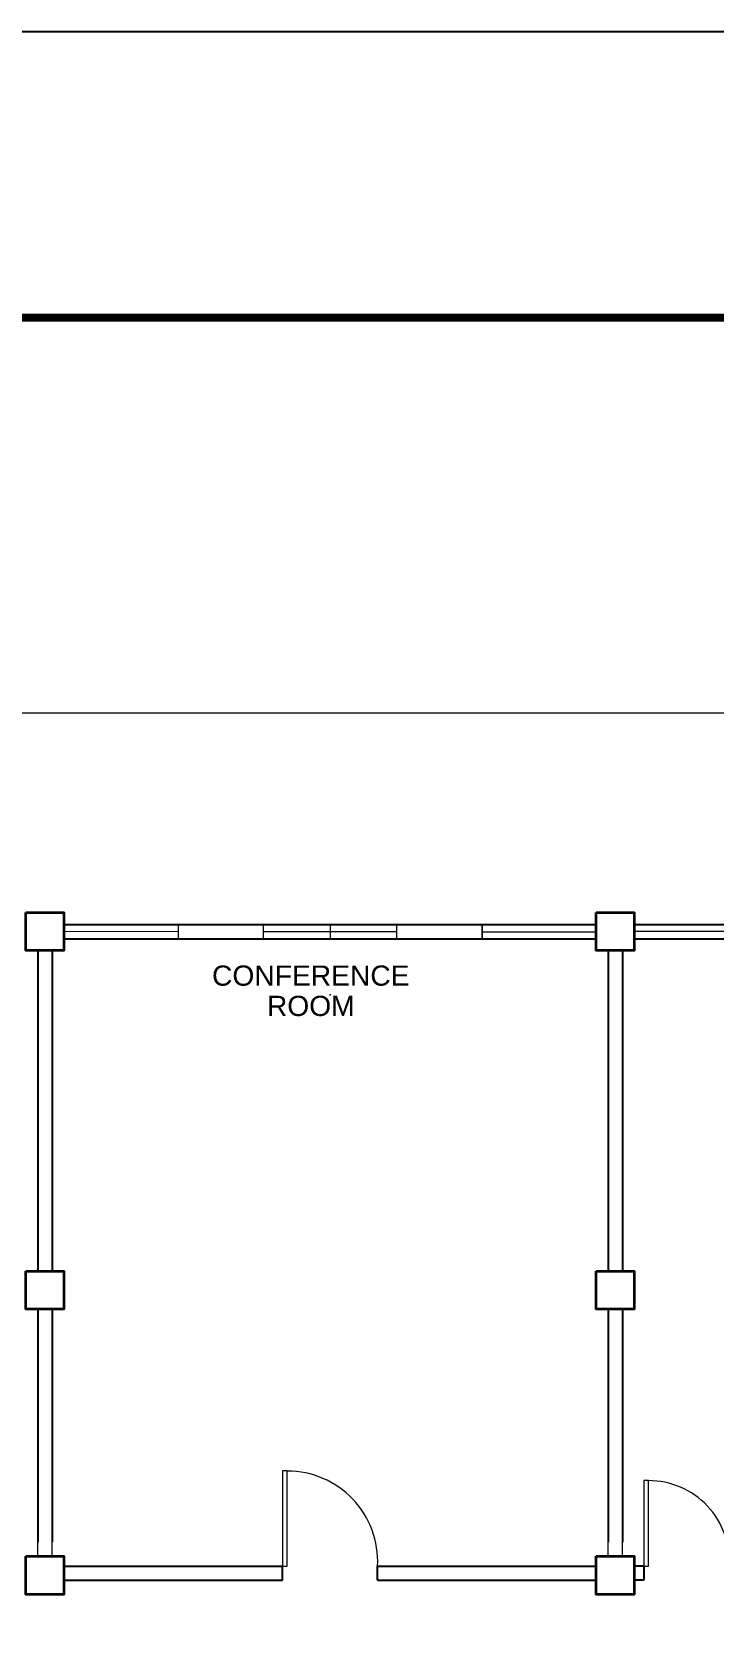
# Model space of a CAD drawing. Header units: millimetres. Extents: x 3 to 421, y 1 to 337.
# Drawn here: x 263.52 to 270.69, y 122.12 to 138.87 of the extents above; entities that cross this region are included whole.
import ezdxf

# ---------------------------------------------------------------- set-up
doc = ezdxf.new("R2010")
doc.units = ezdxf.units.MM
doc.header["$MEASUREMENT"] = 0
doc.layers.add('label', color=7, linetype='Continuous')
doc.layers.add('template', color=7, linetype='Continuous')
doc.styles.add('SWISSLT175', font='swissl.ttf', dxfattribs={"height": 0.175})

msp = doc.modelspace()

# ---------------------------------------------------------------- linework, layer by layer
at = {"color": 8, "lineweight": 9}
for p, q in [((273.179, 131.697), (257.854, 131.697)), ((263.854, 129.473), (263.854, 129.473)), ((265.054, 129.473), (265.054, 129.323)), ((265.954, 129.323), (265.954, 129.473)), ((266.654, 129.473), (266.654, 129.323)), ((266.654, 129.473), (267.354, 129.473)), ((267.354, 129.473), (267.354, 129.323)), ((268.254, 129.473), (268.254, 129.323)), ((269.854, 129.473), (269.854, 129.473)), ((265.054, 129.398), (263.854, 129.4)), ((267.354, 129.398), (265.954, 129.398)), ((266.654, 129.323), (265.954, 129.323)), ((268.254, 129.398), (269.454, 129.398)), ((271.954, 129.398), (269.854, 129.4)), ((263.579, 122.825), (263.579, 122.973)), ((263.729, 122.825), (263.729, 122.973)), ((269.579, 122.825), (269.579, 122.973)), ((269.729, 122.825), (269.729, 122.973)), ((263.854, 122.723), (263.854, 122.723)), ((263.854, 122.573), (263.854, 122.573))]:
    msp.add_line(p, q, dxfattribs=at)
at = {"color": 8, "lineweight": 25}
for p, q in [((263.854, 129.473), (269.454, 129.473)), ((269.854, 129.473), (273.179, 129.473)), ((263.854, 129.323), (269.454, 129.323)), ((269.854, 129.323), (273.179, 129.323)), ((263.579, 129.2), (263.579, 125.825)), ((263.729, 129.2), (263.729, 125.825)), ((269.579, 129.2), (269.579, 125.825)), ((269.729, 129.2), (269.729, 125.825)), ((263.579, 125.425), (263.579, 122.973)), ((263.729, 125.425), (263.729, 122.973)), ((269.579, 125.425), (269.579, 122.973)), ((269.729, 125.425), (269.729, 122.973)), ((263.854, 122.723), (266.154, 122.723)), ((266.154, 122.573), (266.154, 122.723)), ((267.154, 122.723), (269.454, 122.723)), ((267.154, 122.573), (267.154, 122.723)), ((269.954, 122.723), (269.854, 122.723)), ((269.854, 122.723), (269.854, 122.723)), ((269.954, 122.723), (269.954, 122.573)), ((263.854, 122.573), (266.154, 122.573)), ((267.154, 122.573), (269.454, 122.573)), ((269.954, 122.573), (269.854, 122.573)), ((269.854, 122.573), (269.854, 122.573))]:
    msp.add_line(p, q, dxfattribs=at)
at = {"color": 8, "lineweight": 35}
for points in [[(263.454, 129.6), (263.854, 129.6), (263.854, 129.2), (263.454, 129.2)], [(269.454, 129.6), (269.854, 129.6), (269.854, 129.2), (269.454, 129.2)], [(263.454, 125.825), (263.854, 125.825), (263.854, 125.425), (263.454, 125.425)], [(269.454, 125.825), (269.854, 125.825), (269.854, 125.425), (269.454, 125.425)], [(263.454, 122.825), (263.854, 122.825), (263.854, 122.425), (263.454, 122.425)], [(269.454, 122.825), (269.854, 122.825), (269.854, 122.425), (269.454, 122.425)]]:
    msp.add_lwpolyline(points, close=True, dxfattribs=at)
at = {"color": 8, "lineweight": 9}
for points in [[(263.854, 129.473), (265.054, 129.473), (265.054, 129.323), (263.854, 129.323)], [(265.954, 129.473), (267.354, 129.473), (267.354, 129.323), (265.954, 129.323)], [(268.254, 129.473), (269.454, 129.473), (269.454, 129.323), (268.254, 129.323)], [(269.854, 129.473), (271.954, 129.473), (271.954, 129.323), (269.854, 129.323)]]:
    msp.add_lwpolyline(points, close=True, dxfattribs=at)
at = {"color": 8, "lineweight": 13}
msp.add_lwpolyline([(266.154, 122.723), (266.204, 122.723), (266.204, 123.723), (266.154, 123.723)], close=True, dxfattribs=at)
at = {"color": 8, "lineweight": 13, "ltscale": 0.03}
msp.add_lwpolyline([(269.954, 122.723), (270.004, 122.723), (270.004, 123.623), (269.954, 123.623)], close=True, dxfattribs=at)
at = {"color": 8, "lineweight": 13}
msp.add_arc((266.204, 122.771), 0.951, 357.0624, 90, dxfattribs=at)
at = {"color": 8, "lineweight": 13, "ltscale": 0.03}
msp.add_arc((270.004, 122.771), 0.851, 356.7268, 90, dxfattribs=at)
at = {"color": 8, "lineweight": 9, "ltscale": 0.3}
msp.add_point((266.654, 128.733), dxfattribs=at)
at = {"layer": 'template'}
msp.add_line((313.659, 138.867), (214.384, 138.867), dxfattribs=at)
at = {"layer": 'template', "linetype": 'Continuous', "const_width": 0.0853}
msp.add_lwpolyline([(220.4, 71.48), (310.651, 71.48), (310.651, 135.859), (220.4, 135.859)], close=True, dxfattribs=at)

# ---------------------------------------------------------------- texts
at = {"layer": 'label', "color": 8, "lineweight": 9, "ltscale": 0.4, "insert": (266.451, 128.775), "char_height": 0.2125, "attachment_point": 5, "line_spacing_factor": 0.9, "style": 'SWISSLT175'}
msp.add_mtext('CONFERENCE ^JROOM', dxfattribs=at)

doc.saveas('drawing.dxf')
